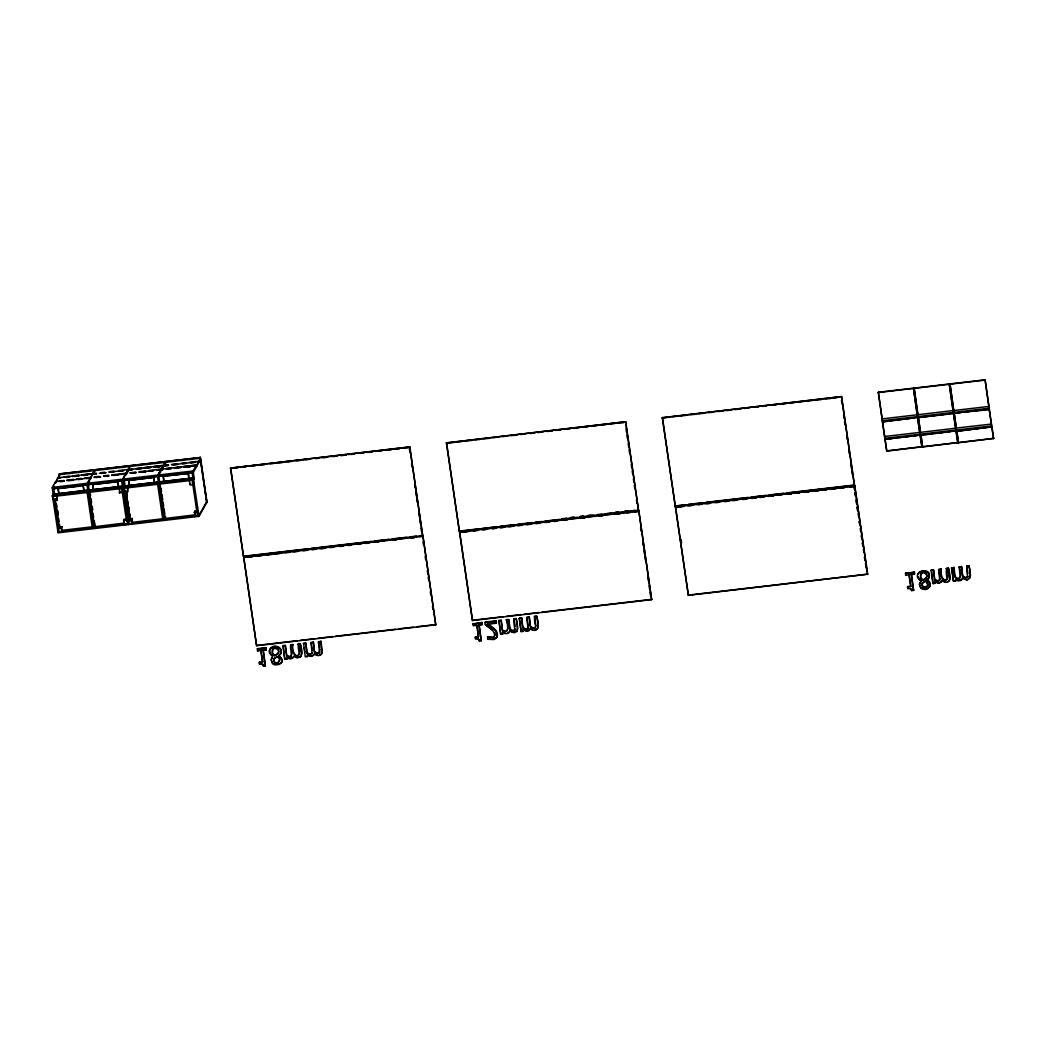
<?xml version="1.0" encoding="UTF-8"?>
<svg xmlns="http://www.w3.org/2000/svg" width="1046" height="1046" viewBox="0 0 1046 1046"><rect width="100%" height="100%" fill="white"/><g stroke="black" fill="none" stroke-linecap="round" stroke-linejoin="round"><path stroke-width="1.5" d="M55.608 481.905L55.686 482.624M60.903 477.774C55.673 479.133 58.315 478.741 59.387 474.701L200.231 458.279L198.662 462.45M90.937 477.068L92.924 473.694M91.08 477.002L92.911 473.681L57.661 477.787L55.987 481.683M93.212 474.23L96.546 473.877M126.514 473.812L111.595 475.381M129.73 466.49L126.213 473.171L111.883 474.871M132.241 469.772L128.436 469.719M161.189 469.759L156.416 470.151M163.438 465.548L161.437 468.948L163.464 465.771M161.306 470.321L161.45 468.987L148.728 470.569M196.53 466.202L196.426 465.182L193.144 470.948L194.229 478.741M193.654 466.071L196.844 465.692L196.779 465.025L183.978 466.464M198.622 462.437L198.531 461.417L196.818 465.169M882.053 418.792L882.314 420.754L917.434 416.609L917.29 414.752L882.066 418.897M882.589 422.074L885.779 421.263M920.022 434.234L884.89 438.379L882.445 421.433L917.538 417.341L920.022 434.234L917.538 417.341M917.316 414.739L913.433 388.171L878.326 392.263L882.314 420.754M882.615 421.983L917.682 417.341M918.401 417.315L953.377 413.157L955.861 430.05L920.728 434.195L918.27 417.249L921.604 417.079M953.507 413.314L955.73 428.206L920.493 432.338L918.453 417.328M953.154 410.555L917.904 414.713L914.165 388.092L949.258 383.987L953.141 410.424M991.66 425.918L989.215 408.986L991.66 425.918L956.567 430.011L954.083 413.118L989.215 408.986L989.359 409.627L954.24 413.078L956.306 427.879M956.868 431.253L991.804 426.598L993.7 438.392L958.437 442.772L956.698 430.69M988.98 406.384L985.097 379.816L949.99 383.908L953.978 412.399L989.111 408.254L988.967 406.201M927.697 585.616L927.096 582.661L925.448 581.21L923.108 582.596M517.378 629.784C517.94 614.277 511.586 615.283 514.998 629.64L514.423 630.424C505.989 633.85 512.344 616.369 506.29 620.003C507.859 623.324 509.572 635.55 502.407 630.437L501.204 620.213L498.955 620.474L500.668 634.02L502.904 633.758L502.917 631.902M537.866 627.404C539.605 615.689 531.721 609.648 535.617 626.018M949.69 579.366C950.252 563.859 943.897 564.866 947.31 579.223C941.544 582.609 940.707 572.397 941.06 568.919L938.589 569.586L939.766 580.112M970.178 576.987C970.74 561.467 964.386 562.473 967.798 576.843M312.048 653.319L311.107 642.388L313.342 642.126L314.506 652.312L317.134 653.554L319.03 653.201L319.775 649.108M319.605 652.429L318.429 641.917L320.9 641.25L322.273 651.135L321.37 654.168M527.942 628.136L526.766 617.611L529.237 616.944C530.257 620.566 528.518 630.15 534.911 628.031L535.84 625.613L534.545 616.329M940.119 578.464L938.693 581.105L934.719 580.02L933.516 569.795L931.267 570.057L932.967 583.603L935.216 583.341L935.229 581.484M93.042 473.223L94.48 470.608L94.676 471.903M126.187 472.87L128.004 469.589L128.135 470.661M126.331 472.857L126.37 473.76M161.607 469.772L161.685 469.118M196.439 465.575L183.691 466.974M919.905 432.377L884.655 436.509M497.164 636.373L495.791 630.947L487.619 624.227L496.34 623.207L496.262 620.788L485.318 622.069L485.462 624.933C488.796 627.979 496.432 631.222 494.222 636.805C492.326 640.165 485.775 633.889 487.933 639.25L493.804 639.564L496.562 637.615M269.816 650.037L270.116 653.475M281.779 661.673C283.597 657.45 275.412 656.496 280.877 653.554M929.972 586.087C931.829 581.903 923.54 580.805 929.07 577.967M278.406 653.07C279.805 649.841 275.49 646.82 272.954 649.187M278.851 651.867L277.87 653.776L274.51 655.947L272.221 653.567L272.731 649.291M321.75 653.436L320.9 641.25M517.155 630.646L517.678 628.345L516.306 618.461M537.631 628.254L538.167 625.953L536.781 616.068M926.612 577.47C928.011 574.254 923.683 571.221 921.16 573.587M949.454 580.229L949.99 577.928L948.617 568.043M969.943 577.837L970.479 575.535L969.093 565.651M126.108 473.694L122.644 479.173L122.84 480.467M919.905 582.648L919.604 584.949L920.833 587.447A5.191 5.021 29.2 0 0 923.461 588.859L927.75 588.375L929.855 586.492M272.391 649.893L272.444 653.162L274.732 655.541L278.105 653.371M920.585 574.293L920.65 577.562L922.938 579.942L926.298 577.771M280.655 653.959C284.224 647.749 273.856 643.081 270.483 648.625M270.156 649.069C266.063 653.554 275.791 655.934 271.476 658.64M918.009 574.437L918.362 573.483M496.837 637.249C499.661 631.052 491.908 626.855 487.841 623.821M313.905 654.927L314.571 653.41L317.866 655.188M509.31 632.137L509.964 630.62L512.2 632.085M509.964 630.62C509.324 634.059 504.891 634.556 502.681 632.307L502.904 633.758M532.689 629.692L530.453 628.228L529.093 630.542L527.079 631.313L523.17 629.914L527.315 630.908L530.021 629.339M941.622 581.72L942.276 580.203L945.571 581.981M962.111 579.327C962.765 575.928 966.295 581.615 968.701 579.157M962.765 577.81C962.124 581.249 957.691 581.746 955.482 579.497L955.704 580.948L953.455 581.21L951.533 568.083L953.991 567.416C952.592 571.064 955.573 583.001 960.476 577.314M300.882 656.548C304.595 647.736 295.43 633.615 299.234 653.58C296.044 660.928 290.54 647.356 292.867 644.519C286.382 643.708 296.541 661.229 286.748 655.201L285.31 645.395L283.074 645.657L284.774 659.202L287.009 658.941L287.022 657.071M312.283 652.913L310.322 654.456L307.014 653.227L305.798 643.002L303.562 643.264L305.262 656.81L307.498 656.548L307.511 654.678M514.776 630.084L515.233 629.234M516.776 631.379L517.378 630.241M527.707 628.581L528.282 626.489L527.001 617.205M535.264 627.705L535.722 626.855M537.265 628.986L537.866 627.848M949.69 579.824C948.879 583.393 942.969 582.923 942.276 580.203M968.034 576.438L966.059 577.98L962.712 576.712L961.549 566.527L959.077 567.194L960.372 576.477M970.178 577.431L966.949 580.007L962.542 578.216M53.241 495.189L52.3 487.371L55.556 481.552M53.974 485.906L52.418 488.691L193.405 472.243L200.518 459.521M55.53 483.121L57.085 480.336M52.326 495.726L53.111 494.313L194.098 477.878L193.432 480.153L52.444 496.589L52.326 495.726L193.314 479.277M53.071 496.523L53.66 500.511L57.112 500.106L57.19 494.915L57.112 500.106M54.431 494.157L87.799 490.09L88.4 495.059M58.811 494.627L58.027 488.011L58.118 488.665L83.065 485.762M58.118 488.665L59.151 494.706M53.66 500.511L55.033 499.23M57.831 528.112L61.191 527.877L61.858 526.674L57.831 528.112L58.419 532.1M83.863 491.712L83.065 485.096L83.157 485.749M89.106 478.323L89.891 478.741M86.74 484.664L87.406 484.193L82.922 485.344M87.55 483.265L90.845 477.577M94.637 470.582L93.186 473.289M88.282 483.344L89.681 480.846M57.792 532.179L61.779 531.865L61.858 526.674M93.408 490.587L92.61 483.984L93.748 490.679M118.446 487.671L117.649 481.055M94.192 524.451L94.571 523.771M93.695 527.982L88.452 492.248L87.132 492.405L92.375 528.138L93.695 527.982L95.264 525.197M126.043 473.328L122.787 479.146L123.833 486.769M129.874 466.477L128.58 469.602M126.03 474.897L128.357 470.713M119.545 487.645L119.453 492.836L122.997 492.274L122.304 492.352M122.277 486.246L89.015 490.129L94.388 526.739L124.605 523.039M119.453 492.836L120.12 491.633M122.317 488.443L122.905 492.431M123.572 488.299L124.16 492.287L127.599 491.882L127.69 486.691L127.599 491.882M124.932 485.945L158.194 482.062M129.312 486.403L128.527 479.787L129.652 486.495M128.619 480.441L152.128 477.512M124.16 492.287L125.52 491.005M132.358 518.45L131.678 519.653L128.227 520.058L129.599 518.777L132.358 518.45L132.267 523.641L124.121 524.595L124.199 519.404L126.958 519.077L126.37 520.124L127.076 520.045L127.664 524.033M124.121 524.595L124.199 519.404M127.076 520.045L123.533 520.607M154.35 483.487L153.566 476.871L153.657 477.525L128.71 480.428M153.657 477.525L154.233 480.441M128.906 523.876L128.318 519.888M157.227 476.44L157.907 475.982L153.422 477.133M196.4 465.117L161.306 469.209L158.038 475.041L158.234 476.348M163.686 464.947L165.124 462.371M160.875 471.38L158.09 476.361L157.894 475.054L161.189 469.327M161.45 470.308L162.967 467.614M162.352 470.242L162.718 469.562M188.698 477.865L188.149 472.844L188.241 473.485L163.411 476.192M163.568 518.672L131.888 522.372M164.196 519.77L158.94 484.023L157.619 484.18L162.875 519.927L164.196 519.77L165.752 516.972M200.217 457.494L59.23 473.93L200.217 457.494L206.82 502.446M192.778 478.022L159.515 481.905L164.889 518.515L195.092 514.815M193.405 484.206C190.908 473.367 197.119 487.763 189.954 484.612L190.62 483.409M193.432 480.153L194.334 478.545M206.585 501.766L198.779 515.73L194.608 516.371L194.7 511.18L197.446 510.853L196.87 511.899L197.563 511.821L198.06 515.966L197.563 511.821M194.608 516.371L195.288 515.168M53.856 496.275L52.535 496.432L58.053 532.806L199.041 516.358L207.003 502.119L200.401 457.167M230.499 468.085L409.836 446.904L422.662 535.644L243.496 556.537L230.499 468.085L409.836 446.904M231.506 468.438L237.965 467.418M243.496 556.537L230.669 467.797M419.708 536.454L422.937 536.075L435.764 624.815L256.597 645.709L243.6 557.257L308.335 549.438M256.597 645.709L243.757 556.969M257.551 650.834L260.99 650.05L257.551 650.834L257.512 648.638L266.155 647.631L266.194 649.828L263.056 650.194L265.37 665.975L263.527 666.184L262.271 664.367L259.513 664.171L259.5 662.157L262.716 661.791L261.212 651.514M263.056 650.194L266.416 649.422M266.194 649.828L266.155 647.631M324.129 548.339L319.566 548.601M259.513 664.171L259.5 662.157M259.277 662.563L262.716 661.791M263.527 666.184L263.278 664.615M265.37 665.975L263.278 649.788M290.618 644.781C292.357 648.075 293.73 660.771 286.526 655.607L285.31 645.395M397.676 449.061L393.113 449.322M298.175 643.891C304.909 659.006 290.2 660.353 292.867 644.519M284.774 659.202L283.074 645.657M307.014 653.227L305.798 643.002M314.506 652.312L313.342 642.126M314.571 653.41C315.108 655.79 320.338 656.679 321.593 653.763M446.394 442.903L625.73 421.721L638.557 510.461L459.377 531.355L446.394 442.903L625.73 421.721M435.764 624.815L422.937 536.075M459.377 531.355L446.55 442.615M598.469 515.6L638.818 510.893L651.658 599.633L472.478 620.526L459.495 532.087L479.016 529.538M472.478 620.526L459.887 533.408M476.649 625.286L473.433 625.652L473.171 623.874L482.049 622.448L482.088 624.645L478.937 625.011L481.252 640.793L479.408 641.015L478.153 639.184L475.394 638.988L475.381 636.988L478.597 636.609L476.884 624.867L478.375 637.014L475.159 637.393M583.59 427.291L587.944 426.873M473.433 625.652L473.407 623.455M478.937 625.011L482.311 624.24M482.088 624.645L482.049 622.448M485.462 624.933L485.318 622.069M479.408 641.015L479.16 639.446L477.224 638.531M481.252 640.793L479.16 624.606M496.34 623.207L496.262 620.788M487.567 636.753L493.568 637.04L494.954 635.406L494.614 632.725M487.933 639.25L490.326 639.315M502.407 630.437L501.204 620.213M500.668 634.02L498.955 620.474M509.912 629.522L508.748 619.337M523.405 629.509L523.392 631.366L521.143 631.627L519.221 618.5L521.679 617.833C522.569 621.52 520.947 631.104 527.367 628.908L527.942 628.175M522.895 628.045L521.679 617.833M530.4 627.129L529.237 616.944M521.143 631.627L519.444 618.094M530.453 628.228C531.002 630.607 536.232 631.509 537.487 628.581M662.275 417.733L841.612 396.552L854.438 485.279L675.271 506.186L662.275 417.733L841.612 396.552M633.798 510.291L634.621 510.278M651.658 599.633L638.818 510.893M675.271 506.186L662.445 417.446M706.207 503.034L854.713 485.723L867.696 574.176L688.373 595.357L675.376 506.905L685.222 505.493M709.646 503.374L705.004 503.741M688.373 595.357L675.533 506.617M743.798 499.4L744.778 499.099M836.8 397.846L833.283 398.081M854.556 489.75L854.19 486.338L849.378 486.9M867.539 574.463L854.713 485.723M884.89 438.379L882.419 421.486M885.008 439.098L886.773 451.127L922.036 446.747L920.127 434.953L885.008 439.098L886.773 451.127M917.407 416.661L913.433 388.171M949.258 383.987L953.246 412.477L918.14 416.583L914.165 388.092M920.127 434.953L921.866 447.034M920.911 435.228L956.136 430.808L957.861 442.576L922.598 446.956L921.003 435.018M989.071 408.306L985.097 379.816M958.437 442.772L956.868 430.73M907.47 586.976L910.687 586.597L908.961 574.869L905.744 575.235L905.483 573.443L914.361 572.031L914.387 574.228L911.249 574.594L913.563 590.375L911.72 590.598L910.465 588.767L907.706 588.571L907.693 586.571L910.909 586.191L909.183 574.45M905.744 575.235L905.705 573.038M991.765 426.65L993.543 438.679M911.249 574.594L914.622 573.823M914.387 574.228L914.361 572.031M907.706 588.571L907.693 586.571M911.72 590.598L910.687 588.362M913.563 590.375L911.471 574.189M920.349 582.099L921.591 580.7L919.081 579.066L917.93 576.529M926.769 580.452L926.978 579.981C933.503 582.204 929.136 591.33 923.226 589.264A5.191 5.021 29.2 0 1 920.598 587.852L919.342 584.113L921.604 580.765M934.719 580.02L933.516 569.795M932.967 583.603L931.267 570.057M946.369 568.305C953.115 583.407 938.406 584.766 941.06 568.919M955.207 577.627L953.991 567.416M953.455 581.21L951.755 567.677M955.704 580.948L953.691 580.805M962.712 576.712L961.549 566.527M920.938 573.692L920.415 577.967L922.703 580.347C926.416 579.628 929.149 574.097 924.599 572.437M269.933 649.474L270.705 648.219M496.327 638.021L497.072 636.844M272.378 657.28L271.149 659.699L272.405 663.452A5.191 5.021 29.2 0 0 275.033 664.851L279.334 664.367L281.662 662.079M280.89 663.229C285.558 659.908 277.412 656.156 280.027 654.613M927.998 579.432C935.895 564.631 907.052 571.665 921.369 581.171M300.385 657.123L301.797 653.528L300.411 643.63M516.999 630.973L514.148 632.817L509.742 631.026M949.31 580.556L947.493 581.838M272.509 649.697C273.817 646.873 278.641 647.709 278.811 650.887M920.702 574.097L921.918 572.79M293.651 656.901L289.925 658.47M314.14 654.521L311.198 656.483L307.289 655.097L307.498 656.548M941.845 581.315L938.916 583.276L934.993 581.89L935.216 583.341M918.676 573.038C921.997 568.893 930.156 571.443 929.279 577.13M312.048 653.345L309.786 654.025L307.236 652.809M319.605 652.469L317.369 653.135L314.741 651.906M939.766 580.151L937.491 580.818L934.954 579.615M967.798 576.869L965.563 577.549L962.935 576.307M927.462 586.165L924.154 587.172L922.023 584.949A2.589 2.51 29.2 0 1 922.677 582.792M300.62 656.718L297.156 657.973L293.861 656.208C293.155 659.425 288.814 659.529 286.8 657.476L287.009 658.941M321.109 654.338L319.788 655.044M516.502 631.549L513.272 632.399M536.99 629.156L534.859 630.019M274.915 658.196L277.255 656.796C283.244 659.346 275.817 667.087 273.594 660.941A2.589 2.51 29.2 0 1 274.248 658.797L277.478 656.391C283.466 658.941 276.052 666.668 273.817 660.536A2.589 2.51 29.2 0 1 274.47 658.392M271.228 647.892C274.928 644.767 281.884 647.5 281.073 652.717M495.869 638.282L492.862 639.368M280.406 663.465L277.425 664.537M313.434 655.306L311.42 656.077M507.925 633.026L508.84 632.516M941.152 582.099L939.138 582.87M961.64 579.719L957.652 580.229M514.658 630.006L512.762 630.359L510.134 629.117M527.589 628.502L525.667 628.842L523.131 627.639M535.147 627.626L533.251 627.966L530.623 626.724M299.3 657.424L295.234 656.666M164.497 463.901L165.817 463.744M64.381 476.898L69.167 476.335M73.952 475.773L78.738 475.224M81.928 474.845L96.441 473.158M101.227 472.596L104.417 472.23M109.202 471.668L113.988 471.105M118.773 470.543L131.678 469.039M136.464 468.49L141.249 467.928M144.44 467.549L150.833 466.817M154.024 466.438L168.524 464.751M171.714 464.372L176.499 463.823M181.285 463.26L186.07 462.698M189.261 462.332L198.884 461.26M163.254 465.47L128.2 469.759M64.094 477.407L68.879 476.845M72.069 476.479L78.45 475.734M81.64 475.355L96.154 473.668M99.344 473.289L105.724 472.544M108.915 472.177L123.271 470.504M132.986 469.366L128.187 470.177M136.176 469L140.975 468.438M144.165 468.072L150.546 467.327M153.736 466.947L168.236 465.261M171.426 464.882L195.367 462.097M66.016 477.538L69.729 477.068M74.057 476.505L79.313 475.943M83.562 475.499L87.289 475.015M101.279 473.407L105.908 472.844M110.693 472.282L114.092 471.838M120.277 471.171L123.663 470.713M138.111 469.131L141.825 468.66M146.1 468.177L150.886 467.614M155.658 467.091L159.384 466.608M163.843 466.032L168.628 465.47M173.348 465.025L178.003 464.437M182.789 463.875L186.175 463.43M190.921 462.947L195.759 462.306M94.545 474.387L95.644 474.256M130.449 470.203L131.548 470.072M157.109 467.117L160.286 466.751M63.871 480.467L55.948 481.448M67.062 480.101L73.442 479.356M76.633 478.976L81.418 478.414M84.608 478.048L91.172 477.29M94.336 476.911L99.122 476.361M103.907 475.799L108.692 475.237M129.586 472.805L135.967 472.06M139.157 471.694L145.538 470.948M166.419 468.503L171.204 467.954M175.99 467.392L180.775 466.83M58.798 481.539L63.584 480.977M66.774 480.611L90.714 477.813M94.048 477.434L100.429 476.688M103.619 476.309L108.405 475.747M130.894 473.132L135.679 472.57M138.87 472.204L153.226 470.53M166.131 469.013L170.916 468.464M174.12 468.085L180.5 467.34M60.72 481.683L64.434 481.199M68.722 480.715L73.495 480.192M78.28 479.63L81.993 479.146M86.321 478.584L91.107 478.035M95.971 477.564L100.612 476.976M105.411 476.414L108.889 476.074M113.543 475.485L118.368 474.845M123.101 474.4L126.318 474.243M131.286 473.341L136.072 472.779M140.792 472.334L145.642 471.668M148.833 471.301L153.618 470.739M158.364 470.255L161.712 470.125M168.066 469.157L171.309 468.673M176.107 468.111L180.893 467.562M185.613 467.117L190.464 466.438M89.132 478.532L90.231 478.414M142.439 472.334L145.629 471.968M187.26 467.117L190.45 466.738M52.3 487.371L193.144 470.948M57.739 487.828L83.288 484.847M85.301 484.612L86.491 484.468M90.727 483.984L109.895 481.748M113.086 481.369L117.871 480.807M129.835 479.421L153.788 476.623M156.102 476.361L156.978 476.257M162.823 475.577L172.407 474.453M175.597 474.086L188.372 472.596M878.169 392.551L913.263 388.458M913.995 388.38L949.101 384.287M949.833 384.196L984.94 380.103M53.777 488.744L57.883 488.273M88.361 484.716L92.466 484.233M117.505 481.317L121.624 480.833M124.265 480.532L128.383 480.049M158.848 476.492L163.111 475.76L163.895 482.376M188.005 473.093L192.111 472.609M241.116 467.052L245.836 466.503M250.556 465.941L255.276 465.392M258.427 465.025L264.716 464.293M276.562 462.907L282.865 462.175M286.003 461.809L290.736 461.26M295.456 460.711L300.176 460.162M303.327 459.795L309.616 459.063M321.462 457.677L326.182 457.128M330.902 456.579L335.635 456.03M340.355 455.468L345.075 454.918M348.226 454.552L354.516 453.82M366.362 452.434L371.082 451.885M375.802 451.336L380.522 450.787M385.255 450.238L389.975 449.688M58.341 488.443L80.071 485.906M92.924 484.416L116.211 481.696M234.657 468.072L237.965 467.68M242.816 467.117L246.045 466.738M251.968 466.045L255.734 465.614M261.408 464.947L264.56 464.581M270.273 463.914L273.503 463.535M279.557 462.829L283.204 462.41M288.042 461.848L291.285 461.469M296.868 460.815L300.973 460.332M305.824 459.769L309.459 459.351M315.513 458.645L318.742 458.266M323.593 457.703L327.594 457.233M333.282 456.566L337.047 456.134M341.362 455.625L346.488 455.023M351.051 454.5L354.359 454.108M360.739 453.363L363.982 452.983M368.82 452.421L372.494 451.99M378.521 451.297L381.947 450.891M386.589 450.355L391.439 449.78M396.29 449.218L399.52 448.839M404.357 448.276L409.208 447.714M447.505 443.073L453.859 442.51M456.814 441.987L461.927 441.569M466.137 440.889L471.628 440.431M475.459 439.804L479.709 439.49M483.958 438.81L489.397 438.366M493.267 437.725L497.935 437.189M502.59 436.64L507.258 436.104M511.089 435.646L516.855 435.162M520.411 434.561L525.066 434.025M529.734 433.475L534.624 433.083M537.5 432.573L542.704 432.142M546.888 431.475L552.406 431.017M556.224 430.39L560.904 429.841M565.572 429.291L570.24 428.755M573.365 428.389L579.589 427.657M591.435 426.284L596.743 425.84M600.77 425.199L605.712 424.794M610.119 424.101L614.787 423.565M617.898 423.199L623.481 422.728M663.386 417.89L668.198 417.328M672.996 416.766L677.808 416.203M681.011 415.837L685.901 415.445M690.622 414.713L695.59 414.321M698.636 413.785L705.279 413.183M708.247 412.66L713.359 412.242M717.857 411.536L723.048 411.117M725.872 410.607L731.128 410.176M734.619 409.587L740.83 409.038M744.229 408.463L749.041 407.901M753.839 407.339L758.598 406.972M761.854 406.41L766.653 405.848M771.464 405.286L776.367 404.894M779.479 404.357L785.781 403.795M789.089 403.233L794.136 402.828M798.699 402.109L803.511 401.546M806.283 401.219L812.637 400.487M815.815 400.108L821.267 399.664M825.346 398.997L830.589 398.565M92.806 484.625L117.649 481.722M188.149 473.498L163.32 476.205L164.235 482.454M87.929 490.966L89.25 490.809M122.513 486.926L125.154 486.612L124.239 480.31M158.43 482.742L159.75 482.585M186.214 479.683L189.418 479.303M121.715 488.364L124.356 488.064M192.791 484.128L193.484 484.05M988.836 406.449L953.743 410.542L949.99 383.908M888.969 420.884L895.35 420.152M898.54 419.773L912.897 418.099M924.795 416.713L948.735 413.915M918.336 417.615L953.429 413.523M194.02 512.383L197.472 511.978M61.505 530.4L93.186 526.7M61.126 531.564L198.91 515.495M991.425 424.061L956.319 428.062M889.963 438.692L896.344 437.947M899.534 437.581L920.258 435.058L885.191 439.346M925.788 434.508L932.169 433.776M935.359 433.397L949.729 431.723M952.919 431.357L956.122 431.07M991.856 426.964L956.815 431.331M886.93 450.839L922.036 446.747M922.768 446.668L957.861 442.576M958.594 442.484L993.7 438.392M570.619 517.561L573.731 517.208M579.955 516.476L583.08 516.109M587.747 515.573L590.859 515.207M615.166 512.37L618.278 512.004M624.501 511.285L627.626 510.919M561.872 518.764L566.566 518.215M571.273 517.665L574.398 517.299M580.661 516.58L583.786 516.214M588.493 515.665L593.187 515.116M597.044 514.658L601.751 514.122M606.445 513.573L611.139 513.024M615.833 512.475L618.971 512.109M625.233 511.376L628.358 511.01M243.653 556.25L308.217 548.719M311.447 548.339L371.173 541.37M374.403 541.004L388.929 539.305M392.158 538.925L406.685 537.239M409.914 536.86L416.373 536.101M419.603 535.722L422.832 535.356M459.547 531.067L478.911 528.805M482.141 528.439L496.667 526.739M499.896 526.36L514.423 524.674M517.652 524.294L532.179 522.595M535.408 522.216L541.867 521.47M545.097 521.091L559.623 519.391M562.853 519.025L577.379 517.325M580.608 516.946L595.135 515.26M598.364 514.88L638.714 510.173M675.428 505.898L685.117 504.76M688.346 504.381L702.873 502.695M706.102 502.315L748.073 497.425M751.303 497.046L765.829 495.346M769.058 494.967L783.585 493.281M786.814 492.901L854.608 484.991M311.551 549.058L326.091 547.372M329.307 546.993L371.278 542.103M374.507 541.723L389.034 540.024M392.263 539.658L406.789 537.958M410.019 537.579L416.478 536.833M482.245 529.158L496.772 527.459M500.001 527.092L514.527 525.393M517.757 525.014L532.283 523.327M535.513 522.948L541.972 522.189M545.201 521.81L559.728 520.124M562.957 519.744L577.484 518.058M580.713 517.678L595.239 515.979M688.451 505.113L702.977 503.414M243.6 557.257L422.767 536.363M459.495 532.087L638.661 511.18M675.376 506.905L854.543 486.011M247.915 556.956L252.635 556.407M257.355 555.857L262.075 555.308M266.795 554.759L271.515 554.197M274.667 553.831L279.387 553.282M292.815 551.726L297.535 551.164M302.255 550.614L306.975 550.065M311.695 549.516L314.846 549.15M463.705 531.878L468.36 531.342M473.027 530.793L477.682 530.244M482.337 529.707L485.449 529.341M495.503 528.165L492.287 528.727L496.026 528.282M500.158 527.629L504.813 527.079M507.925 526.726L512.579 526.177M517.247 525.641L521.902 525.092M525.746 524.647L530.4 524.098M535.055 523.562L539.723 523.013M544.378 522.464L549.032 521.928M678.07 506.879L682.816 506.329M687.575 505.767L692.321 505.218M697.081 504.656L701.827 504.107M714.732 502.603L719.491 502.054M724.237 501.492L728.997 500.942M732.161 500.576L736.907 500.014M751.015 498.367L755.683 497.831M760.364 497.281L763.475 496.915M768.143 496.379L772.811 495.83M777.492 495.281L782.16 494.745M786.893 494.183L791.704 493.62M794.908 493.254L799.719 492.692M804.518 492.13L809.329 491.568M814.141 491.005L818.94 490.456M822.143 490.077L826.955 489.515M831.753 488.953L836.565 488.39M839.768 488.024L844.58 487.462M249.327 557.06L252.674 556.668M258.767 555.962L262.376 555.544M267.214 554.968L272.065 554.406M276.079 553.935L280.145 553.465M284.996 552.903L289.834 552.34M294.227 551.817L297.914 551.399M303.667 550.719L307.602 550.261M312.453 549.699L315.683 549.32M320.978 548.705L325.371 548.196M330.222 547.62L333.452 547.254M339.911 546.496L343.153 546.117M347.991 545.554L351.221 545.175M357.693 544.417L360.922 544.051M365.76 543.475L368.99 543.109M375.462 542.351L378.691 541.972M393.231 540.272L396.46 539.906M411 538.206L414.229 537.827M465.156 531.891L468.569 531.486M473.42 530.923L478.257 530.361M483.108 529.799L486.338 529.42M500.877 527.72L504.708 527.276M509.376 526.726L513.795 526.216M518.646 525.654L521.876 525.275M527.184 524.661L531.577 524.138M536.415 523.575L539.644 523.196M545.829 522.477L549.346 522.072M554.184 521.509L557.413 521.13M563.886 520.372L567.115 519.993M581.654 518.306L584.884 517.927M599.423 516.227L602.653 515.848M617.192 514.161L620.422 513.782M626.881 513.024L630.11 512.645M634.961 512.082L638.191 511.703M679.612 506.879L684.293 506.329M689.053 505.78L692.53 505.375M698.558 504.669L701.722 504.303M707.07 503.675L710.299 503.296M716.209 502.616L719.387 502.237M724.839 501.609L728.892 501.139M733.638 500.576L736.802 500.21M742.608 499.53L746.922 499.034M751.629 498.484L756.323 497.935M760.39 497.465L764.142 497.02M770.078 496.327L773.543 495.922M787.847 494.261L791.6 493.817M796.398 493.254L799.615 492.888M805.616 492.182L809.225 491.764M815.305 491.058L818.835 490.639M823.385 490.116L826.85 489.711M833.074 488.979L836.46 488.587M841.154 488.037L844.475 487.658M850.856 486.913L854.085 486.534M256.754 645.421L297.103 640.714M300.333 640.335L314.859 638.648M318.089 638.269L332.615 636.569M335.844 636.19L395.571 629.234M398.801 628.855L413.327 627.155M416.556 626.789L435.921 624.527M472.635 620.239L503.309 616.669M506.539 616.29L521.065 614.59M524.294 614.224L538.821 612.525M542.05 612.145L651.815 599.345M688.53 595.069L867.696 574.176M257.29 649.043L265.932 648.036M282.851 646.062L285.087 645.8M290.396 645.186L292.632 644.924M297.953 644.297L300.189 644.035M303.327 643.669L305.576 643.408M310.884 642.793L313.12 642.532M318.429 641.917L320.677 641.656M473.171 623.874L481.814 622.854M485.096 622.475L496.039 621.206M498.733 620.893L500.969 620.631M506.29 620.003L508.526 619.742M513.834 619.127L516.07 618.866M519.221 618.5L521.457 618.238M526.766 617.611L529.015 617.349M534.323 616.735L536.559 616.473M905.483 573.443L914.126 572.437M931.045 570.475L933.28 570.214M938.589 569.586L940.838 569.325M946.146 568.71L948.382 568.449M951.533 568.083L953.769 567.821M959.077 567.194L961.313 566.932M966.635 566.317L968.871 566.056M490.757 623.481L495.111 622.971M284.996 658.797L287.245 658.535M500.89 633.615L503.126 633.353M911.942 590.179L913.799 589.97M259.735 663.765L262.925 664.223M938.131 582.87L936.209 582.151M310.414 656.077L308.505 655.358M503.911 632.569L504.852 633.039M288.016 657.738L288.971 658.222M955.429 577.222C962.477 582.334 960.816 570.083 959.313 566.788M502.642 630.032C509.794 635.144 508.095 622.919 506.512 619.598M485.684 624.527L492.574 630.032M270.875 654.652L271.986 655.62M271.633 661.477L272.627 663.033A5.191 5.021 29.2 0 0 275.255 664.445M90.701 477.591L87.406 483.278L87.733 484.573M991.987 426.716L956.855 430.991M882.144 418.648L878.326 392.263M957.705 442.863L955.966 430.782L920.833 434.914L922.598 446.956M966.857 565.912L967.968 573.509M939.047 570.698L939.936 576.777M841.455 396.839L854.438 485.279M854.19 486.338L854.66 489.515M855.118 492.692L855.589 495.882M856.059 499.06L856.752 503.819M857.223 507.009L857.694 510.187M858.151 513.364L858.622 516.541M859.328 521.313L859.786 524.491M861.303 534.754L861.996 539.527M862.466 542.704L862.937 545.881M863.395 549.058L863.865 552.236M864.571 557.008L865.029 560.185M865.5 563.363L866.206 568.135M841.455 400.579L841.925 403.808M843.586 415.079L844.057 418.308M844.527 421.525L845.011 424.741M846.659 436.025L847.142 439.242M848.79 450.525L849.26 453.742M850.921 465.025L851.392 468.242M851.862 471.471L852.346 474.688M855.013 492.888L855.497 496.196M856.177 500.838L856.687 504.25M857.119 507.192L857.628 510.696M859.224 521.496L859.76 525.197M860.23 528.413L860.701 531.643M861.42 536.48L861.891 539.71M862.362 542.887L862.832 546.143M864.467 557.204L864.964 560.643M681.116 539.475L681.587 542.704M625.56 422.009L638.557 510.461M626.044 428.978L626.515 432.207M626.985 435.424L627.469 438.64M628.175 443.478L628.646 446.707M629.117 449.924L629.587 453.14M631.248 464.424L631.719 467.64M632.189 470.87L632.673 474.086M633.379 478.924L633.85 482.141M634.321 485.37L634.804 488.587M636.452 499.87L636.922 503.087M640.557 527.825L641.028 531.041M642.689 542.325L643.159 545.541M643.878 550.379L644.349 553.596M644.82 556.825L645.29 560.041M647.892 577.758L648.363 580.988M649.082 585.812L649.553 589.042M650.024 592.258L650.494 595.488M523.17 629.914L523.392 631.366M514.057 618.722L515.181 626.319M409.679 447.191L422.662 535.644M409.444 449.322L409.914 452.552M411.575 463.823L412.046 467.052M414.647 484.769L415.131 487.985M415.837 492.823L416.308 496.039M416.779 499.269L417.249 502.485M418.91 513.769L419.381 516.986M419.851 520.215L420.335 523.431M421.041 528.269L421.512 531.486M423.015 541.723L423.486 544.94M425.147 556.224L425.617 559.44M427.278 570.724L427.749 573.94M428.219 577.17L428.69 580.386M430.351 591.657L430.821 594.886M432.482 606.157L432.952 609.387M318.664 641.512L319.553 647.579M311.329 643.905L312.231 649.984M304.203 647.644L304.844 652.024M260.768 650.455L262.494 662.196M257.512 648.638L257.774 650.429M200.414 459.717L206.716 502.629M199.041 516.358L193.523 479.996L192.203 480.14L197.459 515.887M192.085 472.4L193.052 478.976M194.7 511.18L195.092 513.834M188.358 473.289L188.816 476.414M189.365 480.624L189.954 484.612M165.32 463.666L164.98 462.384L163.686 465.117M161.097 488.534L161.568 491.712M162.025 494.889L162.731 499.661M163.189 502.838L163.66 506.016M164.13 509.193L164.823 513.965M158.822 476.283L164.993 518.332M157.501 476.427L158.469 483.004M159.123 488.43L159.593 491.607M131.678 519.653L132.267 523.641M126.723 492.941L127.181 496.118M128.815 507.232L129.286 510.409M129.756 513.599L130.214 516.776M126.514 492.574L126.971 495.752M127.677 500.511L128.148 503.688M128.606 506.879L129.076 510.056M129.782 514.815L130.24 517.992M126.135 493.241L130.175 520.764M125.625 490.718L130.07 520.96M124.552 489.384L129.155 520.699M123.729 486.965L123.598 486.089L122.813 487.501L128.279 523.954M128.423 523.719L128.54 524.582M121.584 480.624L122.552 487.188M124.618 502.172L125.089 505.349M126.723 516.489L127.194 519.679M121.911 489.698L126.501 521M117.871 481.5L118.551 486.194M90.113 492.352L90.571 495.529M91.041 498.707L91.512 501.884M92.205 506.656L92.676 509.833M94.31 520.96L94.781 524.138M89.904 491.986L90.361 495.163M91.067 499.936L91.538 503.113M91.996 506.29L92.466 509.467M93.172 514.24L93.63 517.417M88.322 484.494L94.506 526.543M87.001 484.651L87.969 491.228M83.51 487.096L84.203 491.79M59.387 474.701L59.57 476.008M61.191 527.877L61.779 531.865M57.622 510.696L58.092 513.874M59.727 524.987L60.197 528.178M56.484 503.963L56.955 507.153M57.412 510.33L58.118 515.09M58.576 518.267L59.047 521.444M53.738 488.534L54.667 494.836M55.242 498.746L59.609 528.478M54.314 499.387L59.112 532.022M989.346 409.091L954.253 413.222M271.372 659.294L271.398 660.549M927.972 584.113C928.652 587.8 922.402 589.094 921.788 585.355A2.589 2.51 29.2 0 1 922.441 583.197L925.671 580.792L927.972 584.113"/></g></svg>
